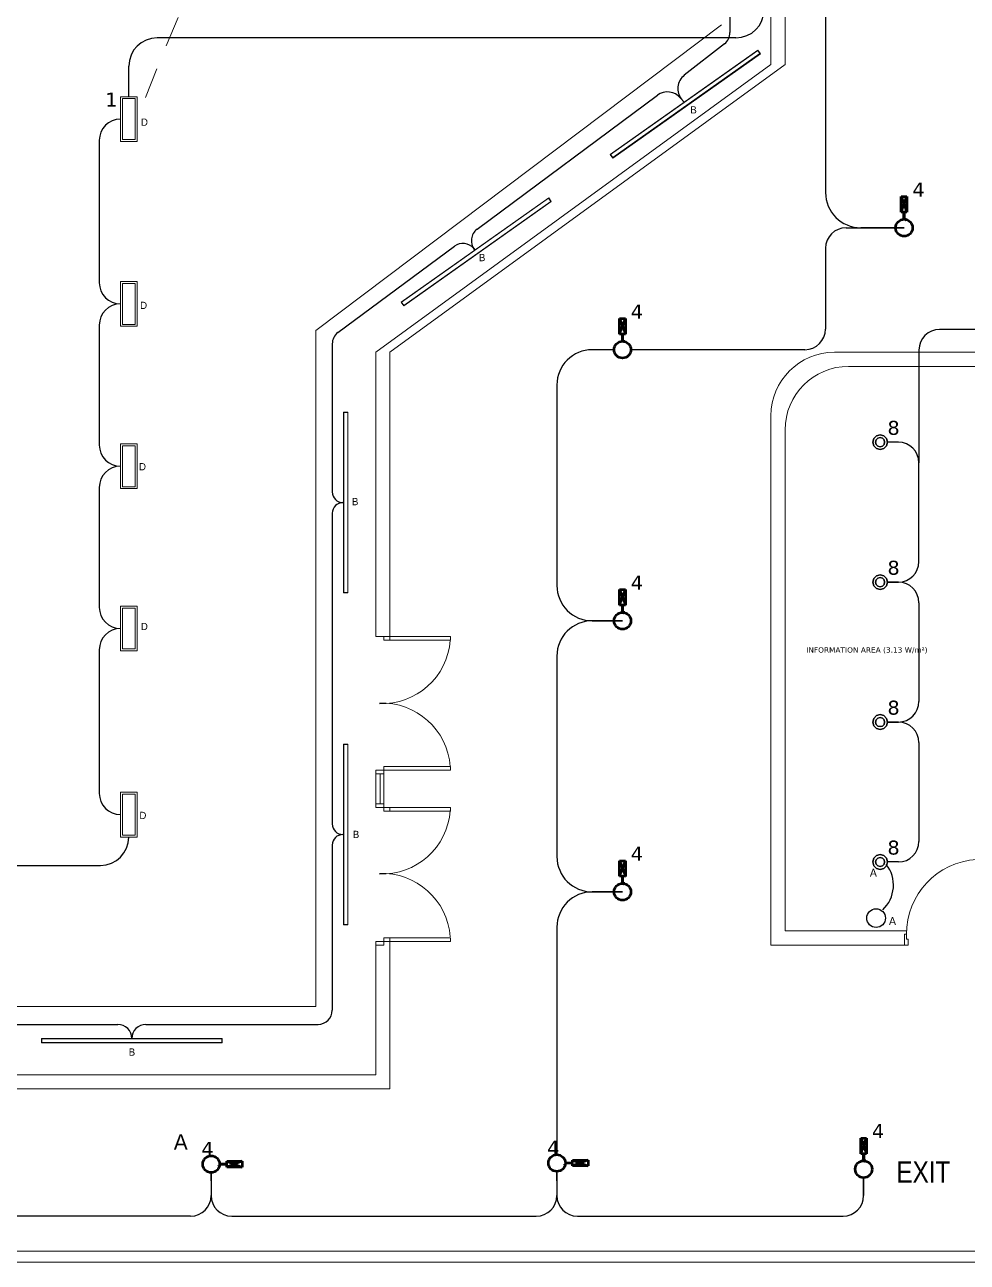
# Model space of a CAD drawing. Header units: inches. Extents: x -2 to 2474, y 1 to 287.
# Drawn here: x 64.05 to 86.95, y 109.57 to 139.63 of the extents above; entities that cross this region are included whole.
import ezdxf

# ---------------------------------------------------------------- set-up
doc = ezdxf.new("R2010")
doc.units = ezdxf.units.IN
doc.header["$MEASUREMENT"] = 0
doc.linetypes.add('JIS_02_0.7', pattern=[1.35, 0.75, -0.6])
for name, color, linetype in [('0.25', 4, 'Continuous'), ('FLORESCENT', 2, 'Continuous'), ('PDF_0', 7, 'Continuous'), ('PDF_Text', 7, 'Continuous')]:
    doc.layers.add(name, color=color, linetype=linetype)
doc.layers.add('BORDER', color=30, linetype='Continuous', lineweight=50)
for name, color, linetype, true_color in [('DLX_CALC', 3, 'Continuous', 0x00ff00), ('DLX_DESC', 7, 'Continuous', 0x969696), ('DLX_LUM', 7, 'Continuous', 0xffd400), ('DLX_LUMKEY_IDX', 7, 'Continuous', 0x969696)]:
    doc.layers.add(name, color=color, linetype=linetype, true_color=true_color)
doc.styles.add('PDF Arial Narrow', font='ARIALN.TTF')
doc.styles.add('TableTextStyle', font='')
doc.styles.get('TableTextStyle').set_extended_font_data('VERDANA.TTF')

msp = doc.modelspace()

# ---------------------------------------------------------------- linework, layer by layer
at = {"lineweight": 5}
for p, q in [((82.1767, 138.67171), (82.1767, 157.30224)), ((82.51964, 138.67171), (82.51964, 156.9593)), ((80.9764, 139.63446), (71.1171, 132.2049)), ((82.1767, 138.67171), (72.5743, 131.67715)), ((82.51964, 138.67171), (72.91725, 131.67715)), ((71.1171, 132.2049), (71.1171, 115.77976)), ((72.5743, 131.67715), (72.5743, 124.7719)), ((72.91725, 131.67715), (72.91725, 124.68306)), ((83.71994, 131.67715), (87.32084, 131.67715)), ((84.06289, 131.3342), (84.92024, 131.3342)), ((84.92024, 131.3342), (87.32084, 131.3342)), ((82.1767, 124.47535), (82.1767, 130.1339)), ((82.51964, 117.61649), (82.51964, 129.79096)), ((72.5743, 124.7719), (72.5743, 124.86075)), ((82.1767, 124.47535), (82.1767, 117.27355)), ((72.91725, 123.14831), (72.91725, 123.14383)), ((72.5743, 120.61405), (72.5743, 121.52025)), ((72.5743, 121.52025), (72.5743, 120.61405)), ((72.91725, 120.61405), (72.91725, 120.5252)), ((72.91725, 119.00822), (72.91725, 119.00375)), ((82.51964, 117.61649), (85.47422, 117.61649)), ((72.5743, 117.36239), (72.5743, 117.27355)), ((72.76976, 117.27355), (72.5743, 117.27355)), ((72.5743, 117.27355), (72.5743, 114.12002)), ((72.91725, 117.45123), (72.91725, 113.77708)), ((82.1767, 117.27355), (85.50845, 117.27355)), ((85.4196, 117.54008), (85.47317, 117.54008)), ((71.1171, 115.77976), (46.19618, 115.77976)), ((72.5743, 114.12002), (44.89839, 114.12002)), ((44.55544, 113.77708), (72.91725, 113.77708)), ((85.40717, 109.56671), (109.11051, 109.56671))]:
    msp.add_line(p, q, dxfattribs=at)
for centre in [(83.71994, 130.1339), (84.06289, 129.79096)]:
    msp.add_arc(centre, 1.54324, 90, 180, dxfattribs=at)
at = {"layer": '0.25'}
for p, q in [((81.18045, 142.62154), (81.18045, 139.443)), ((83.50155, 140.12972), (83.50155, 135.55992)), ((81.32633, 139.31609), (67.25983, 139.31609)), ((81.04897, 139.17301), (80.07065, 138.40677)), ((66.57395, 137.88653), (66.57395, 138.63021)), ((75.03455, 134.66537), (79.41767, 137.92166)), ((80.06448, 137.75049), (79.98173, 137.85175)), ((80.06448, 137.75049), (80.00576, 137.82235)), ((65.8572, 136.82683), (65.8572, 133.36654)), ((84.00155, 134.70256), (85.41079, 134.70256)), ((85.41079, 134.70256), (84.35891, 134.70256)), ((71.65522, 132.1548), (74.48339, 134.2559)), ((74.98428, 134.15991), (74.95344, 134.19764)), ((74.98428, 134.15991), (74.97353, 134.17305)), ((83.50155, 134.20256), (83.50155, 132.23967)), ((65.8572, 132.33771), (65.8572, 129.4227)), ((87.32084, 132.23117), (86.27203, 132.23117)), ((71.51679, 131.87951), (71.51679, 128.28213)), ((78.363, 131.73967), (77.83273, 131.73967)), ((83.00155, 131.73967), (78.77317, 131.73967)), ((85.77203, 131.73117), (85.77203, 128.9913)), ((76.97537, 130.88231), (76.97537, 126.00997)), ((85.27203, 129.4913), (85.00694, 129.4913)), ((85.77203, 126.59159), (85.77203, 128.9913)), ((65.8572, 128.39387), (65.8572, 125.47885)), ((71.79254, 128.02492), (71.774, 128.02492)), ((71.51679, 127.76771), (71.51679, 120.21694)), ((85.00694, 126.09159), (85.27203, 126.09159)), ((85.27203, 126.09159), (85.00694, 126.09159)), ((85.77203, 125.59159), (85.77203, 123.19188)), ((77.83273, 125.15262), (78.56808, 125.15262)), ((78.56808, 125.15262), (77.83273, 125.15262)), ((65.8572, 124.45003), (65.8572, 120.95887)), ((76.97537, 124.29526), (76.97537, 119.42292)), ((85.00694, 122.69188), (85.27203, 122.69188)), ((85.27203, 122.69188), (85.00694, 122.69188)), ((85.77203, 122.19188), (85.77203, 119.79216)), ((66.57395, 119.89507), (66.57395, 119.89507)), ((71.51679, 119.70253), (71.51679, 115.68893)), ((71.79254, 119.95974), (71.774, 119.95974)), ((71.79254, 119.95974), (71.774, 119.95974)), ((59.42223, 119.20918), (65.88806, 119.20918)), ((85.27203, 119.29216), (85.00694, 119.29216)), ((77.83273, 118.56556), (78.56808, 118.56556)), ((78.56808, 118.56556), (77.83273, 118.56556)), ((76.97537, 117.70821), (76.97537, 112.18248)), ((58.99958, 115.34599), (66.30512, 115.34599)), ((66.99101, 115.34599), (71.17385, 115.34599)), ((66.64806, 115.00305), (66.64806, 115.00305)), ((66.64806, 115.00305), (66.64806, 115.00305)), ((68.57437, 111.54464), (68.57437, 111.745)), ((68.57437, 111.745), (68.57437, 111.54464)), ((68.57437, 111.745), (68.57437, 111.18728)), ((76.97537, 111.54464), (76.97537, 111.77232)), ((76.97537, 111.77232), (76.97537, 111.18728)), ((76.97537, 111.77232), (76.97537, 111.18728)), ((84.42798, 111.18728), (84.42798, 111.62114)), ((84.42798, 111.62114), (84.42798, 111.18728)), ((68.07437, 110.68728), (59.38774, 110.68728)), ((69.07437, 110.68728), (76.47537, 110.68728)), ((77.47537, 110.68728), (83.92798, 110.68728))]:
    msp.add_line(p, q, dxfattribs=at)
at = {"layer": '0.25', "linetype": 'JIS_02_0.7', "lineweight": 9}
msp.add_arc((120.01738, 117.37642), 56.86131, 130.915775, 159.444502, dxfattribs=at)
at = {"layer": '0.25'}
for centre, radius, start, end in [((81.32633, 140.00198), 0.68589, 270, 0), ((67.25983, 138.63021), 0.68589, 90, 180), ((80.83751, 139.443), 0.34294, 308.068764, 0), ((80.3244, 138.08278), 0.41153, 128.068764, 219.259638), ((79.66309, 137.59132), 0.41153, 39.259638, 126.609322), ((66.37161, 136.82683), 0.51441, 90, 180), ((84.35891, 135.55992), 0.85736, 180, 270), ((75.23907, 134.39008), 0.34294, 126.609322, 219.259638), ((84.00155, 134.20256), 0.5, 90, 180), ((74.68791, 133.98061), 0.34294, 39.259638, 126.609322), ((66.37161, 133.36654), 0.51441, 180, 270), ((66.37161, 132.33771), 0.51441, 90, 180), ((71.85973, 131.87951), 0.34294, 126.609322, 180), ((83.00155, 132.23967), 0.5, 270, 0), ((86.27203, 131.73117), 0.5, 90, 180), ((77.83273, 130.88231), 0.85736, 90, 180), ((66.37161, 129.4227), 0.51441, 180, 270), ((85.27203, 128.9913), 0.5, 0, 90), ((66.37161, 128.39387), 0.51441, 90, 180), ((71.774, 128.28213), 0.25721, 180, 270), ((71.774, 127.76771), 0.25721, 90, 180), ((85.27203, 126.59159), 0.5, 270, 0), ((77.83273, 126.00997), 0.85736, 180, 270), ((85.27203, 125.59159), 0.5, 0, 90), ((66.37161, 125.47885), 0.51441, 180, 270), ((77.83273, 124.29526), 0.85736, 90, 180), ((66.37161, 124.45003), 0.51441, 90, 180), ((85.27203, 123.19188), 0.5, 270, 0), ((85.27203, 122.19188), 0.5, 0, 90), ((66.37161, 120.95887), 0.51441, 180, 270), ((71.774, 120.21694), 0.25721, 180, 270), ((65.88806, 119.89507), 0.68589, 270, 0), ((71.774, 119.70253), 0.25721, 90, 180), ((85.27203, 119.79216), 0.5, 270, 0), ((77.83273, 119.42292), 0.85736, 180, 270), ((77.83273, 117.70821), 0.85736, 90, 180), ((71.17385, 115.68893), 0.34294, 270, 0), ((66.30512, 115.00305), 0.34294, 0, 90), ((66.99101, 115.00305), 0.34294, 90, 180), ((68.07437, 111.18728), 0.5, 270, 0), ((69.07437, 111.18728), 0.5, 180, 270), ((76.47537, 111.18728), 0.5, 270, 0), ((77.47537, 111.18728), 0.5, 180, 270), ((83.92798, 111.18728), 0.5, 270, 0)]:
    msp.add_arc(centre, radius, start, end, dxfattribs=at)
at = {"layer": 'BORDER', "color": 2}
for p, q in [((85.34067, 135.08104), (85.34067, 135.45859)), ((85.34067, 135.45859), (85.48092, 135.45859)), ((85.34067, 135.08104), (85.48092, 135.45859)), ((85.34067, 135.45859), (85.48092, 135.08038)), ((85.48092, 135.45859), (85.48092, 135.08038)), ((85.40796, 135.08054), (85.34067, 135.08104)), ((85.40796, 134.93724), (85.40796, 135.08054)), ((85.41389, 135.08058), (85.41363, 134.93721)), ((85.48092, 135.08038), (85.41389, 135.08058)), ((85.38717, 134.93723), (85.43442, 134.93724)), ((85.39189, 134.92591), (85.38717, 134.92591)), ((85.39189, 134.90677), (85.39189, 134.92591)), ((85.43442, 134.92591), (85.4297, 134.92591)), ((85.4297, 134.92591), (85.4297, 134.90677)), ((85.43442, 134.93724), (85.43442, 134.92591)), ((85.44575, 134.88999), (85.43443, 134.88999)), ((78.49796, 132.11815), (78.49796, 132.4957)), ((78.49796, 132.4957), (78.6382, 132.4957)), ((78.49796, 132.11815), (78.6382, 132.4957)), ((78.49796, 132.4957), (78.6382, 132.11749)), ((78.6382, 132.4957), (78.6382, 132.11749)), ((78.56524, 132.11765), (78.49796, 132.11815)), ((78.56525, 131.97434), (78.56524, 132.11765)), ((78.57117, 132.11768), (78.57092, 131.97432)), ((78.6382, 132.11749), (78.57117, 132.11768)), ((78.54446, 131.97434), (78.59171, 131.97435)), ((78.54918, 131.96302), (78.54446, 131.96302)), ((78.54918, 131.94388), (78.54918, 131.96302)), ((78.59171, 131.96302), (78.58698, 131.96302)), ((78.58698, 131.96302), (78.58698, 131.94388)), ((78.59171, 131.97435), (78.59171, 131.96302)), ((78.60303, 131.92709), (78.59171, 131.92709)), ((78.49796, 125.53109), (78.49796, 125.90865)), ((78.49796, 125.90865), (78.6382, 125.90865)), ((78.49796, 125.53109), (78.6382, 125.90865)), ((78.49796, 125.90865), (78.6382, 125.53044)), ((78.6382, 125.90865), (78.6382, 125.53044)), ((78.56524, 125.5306), (78.49796, 125.53109)), ((78.54446, 125.38729), (78.59171, 125.3873)), ((78.56525, 125.38729), (78.56524, 125.5306)), ((78.57117, 125.53063), (78.57092, 125.38727)), ((78.6382, 125.53044), (78.57117, 125.53063)), ((78.59171, 125.3873), (78.59171, 125.37597)), ((78.54918, 125.37597), (78.54446, 125.37597)), ((78.54918, 125.35683), (78.54918, 125.37597)), ((78.59171, 125.37597), (78.58698, 125.37597)), ((78.58698, 125.37597), (78.58698, 125.35683)), ((78.60303, 125.34004), (78.59171, 125.34004)), ((78.49796, 118.94404), (78.49796, 119.3216)), ((78.49796, 119.3216), (78.6382, 119.3216)), ((78.49796, 118.94404), (78.6382, 119.3216)), ((78.49796, 119.3216), (78.6382, 118.94339)), ((78.6382, 119.3216), (78.6382, 118.94339)), ((78.56524, 118.94355), (78.49796, 118.94404)), ((78.54446, 118.80024), (78.59171, 118.80025)), ((78.54918, 118.78892), (78.54446, 118.78892)), ((78.54918, 118.76978), (78.54918, 118.78892)), ((78.56525, 118.80024), (78.56524, 118.94355)), ((78.57117, 118.94358), (78.57092, 118.80022)), ((78.6382, 118.94339), (78.57117, 118.94358)), ((78.59171, 118.78892), (78.58698, 118.78892)), ((78.58698, 118.78892), (78.58698, 118.76978)), ((78.59171, 118.80025), (78.59171, 118.78892)), ((78.60303, 118.75299), (78.59171, 118.75299)), ((84.35786, 112.20471), (84.35786, 112.58226)), ((84.35786, 112.58226), (84.4981, 112.58226)), ((84.35786, 112.20471), (84.4981, 112.58226)), ((84.35786, 112.58226), (84.4981, 112.20406)), ((84.4981, 112.58226), (84.4981, 112.20406)), ((84.42514, 112.20421), (84.35786, 112.20471)), ((84.42515, 112.06091), (84.42514, 112.20421)), ((84.43107, 112.20425), (84.43082, 112.06088)), ((84.4981, 112.20406), (84.43107, 112.20425)), ((68.7618, 111.91513), (68.7618, 111.92645)), ((68.77858, 111.96899), (68.79772, 111.96899)), ((68.79772, 111.93119), (68.77858, 111.93119)), ((68.79772, 111.96899), (68.79772, 111.97371)), ((68.79772, 111.92646), (68.79772, 111.93119)), ((68.80905, 111.92646), (68.79772, 111.92646)), ((68.95239, 111.94699), (68.80902, 111.94725)), ((68.80904, 111.97371), (68.80905, 111.92646)), ((68.80905, 111.95292), (68.95235, 111.95293)), ((69.3304, 112.02021), (68.95219, 111.87997)), ((68.95219, 111.87997), (68.95239, 111.94699)), ((69.3304, 111.87997), (68.95219, 111.87997)), ((68.95235, 111.95293), (68.95285, 112.02021)), ((68.95285, 112.02021), (69.3304, 112.02021)), ((68.95285, 112.02021), (69.3304, 111.87997)), ((69.3304, 112.02021), (69.3304, 111.87997)), ((77.1628, 111.94245), (77.1628, 111.95377)), ((77.17958, 111.9963), (77.19872, 111.9963)), ((77.19872, 111.9585), (77.17958, 111.9585)), ((77.19872, 111.9963), (77.19872, 112.00103)), ((77.19872, 111.95377), (77.19872, 111.9585)), ((77.21005, 111.95377), (77.19872, 111.95377)), ((77.35339, 111.97431), (77.21002, 111.97456)), ((77.21004, 112.00103), (77.21005, 111.95377)), ((77.21005, 111.98023), (77.35335, 111.98024)), ((77.7314, 112.04752), (77.35319, 111.90728)), ((77.35319, 111.90728), (77.35339, 111.97431)), ((77.7314, 111.90728), (77.35319, 111.90728)), ((77.35335, 111.98024), (77.35385, 112.04752)), ((77.35385, 112.04752), (77.7314, 112.04752)), ((77.35385, 112.04752), (77.7314, 111.90728)), ((77.7314, 112.04752), (77.7314, 111.90728)), ((84.40435, 112.0609), (84.45161, 112.06091)), ((84.40908, 112.04958), (84.40435, 112.04958)), ((84.40908, 112.03044), (84.40908, 112.04958)), ((84.45161, 112.04958), (84.44688, 112.04958)), ((84.44688, 112.04958), (84.44688, 112.03044)), ((84.45161, 112.06091), (84.45161, 112.04958)), ((84.46293, 112.01366), (84.45161, 112.01366))]:
    msp.add_line(p, q, dxfattribs=at)
for centre in [(85.41079, 134.70256), (78.56808, 131.73967), (78.56808, 125.15262), (78.56808, 118.56556), (68.57437, 111.95009), (76.97537, 111.9774), (84.42798, 111.82623)]:
    msp.add_circle(centre, 0.20508, dxfattribs=at)
at = {"layer": 'Defpoints', "color": 3, "transparency": 33554585}
msp.add_circle((84.7306, 117.92901), 0.22679, dxfattribs=at)
at = {"layer": 'DLX_CALC', "transparency": 33554585}
msp.add_arc((84.33262, 118.72772), 0.81995, 312.97818, 38.173948, dxfattribs=at)
at = {"layer": 'DLX_LUM', "lineweight": 5, "transparency": 33554585}
for points in [[(66.41962, 136.84398, 0), (66.72141, 136.84398, 0)], [(66.72141, 136.84398, 0), (66.41962, 136.84398, 0)], [(66.41962, 132.35486, 0), (66.72141, 132.35486, 0)], [(66.72141, 132.35486, 0), (66.41962, 132.35486, 0)], [(66.41962, 128.41102, 0), (66.72141, 128.41102, 0)], [(66.72141, 128.41102, 0), (66.41962, 128.41102, 0)], [(66.41962, 124.46717, 0), (66.72141, 124.46717, 0)], [(66.72141, 124.46717, 0), (66.41962, 124.46717, 0)], [(66.41962, 119.94308, 0), (66.72141, 119.94308, 0)], [(66.72141, 119.94308, 0), (66.41962, 119.94308, 0)]]:
    msp.add_polyline3d(points, dxfattribs=at)
at = {"layer": 'DLX_LUM'}
for points in [[(84.7376, 129.6468, 0), (84.67188, 129.58108, 0)], [(84.67188, 129.58108, 0), (84.7376, 129.6468, 0)], [(84.67188, 129.58108, 0), (84.7376, 129.6468, 0)], [(84.7376, 129.6468, 0), (84.67188, 129.58108, 0)], [(84.82738, 129.67086, 0), (84.7376, 129.6468, 0)], [(84.7376, 129.6468, 0), (84.82738, 129.67086, 0)], [(84.7376, 129.6468, 0), (84.82738, 129.67086, 0)], [(84.82738, 129.67086, 0), (84.7376, 129.6468, 0)], [(84.7376, 129.6468, 0), (84.7376, 129.6468, 0)], [(84.7376, 129.6468, 0), (84.7376, 129.6468, 0)], [(84.82738, 129.60281, 0), (84.77162, 129.58787, 0)], [(84.77162, 129.58787, 0), (84.82738, 129.60281, 0)], [(84.91716, 129.6468, 0), (84.82738, 129.67086, 0)], [(84.82738, 129.67086, 0), (84.82738, 129.67086, 0)], [(84.82738, 129.67086, 0), (84.91716, 129.6468, 0)], [(84.82738, 129.67086, 0), (84.82738, 129.67086, 0)], [(84.82738, 129.67086, 0), (84.91716, 129.6468, 0)], [(84.91716, 129.6468, 0), (84.82738, 129.67086, 0)], [(84.88314, 129.58787, 0), (84.82738, 129.60281, 0)], [(84.82738, 129.60281, 0), (84.88314, 129.58787, 0)], [(84.98288, 129.58108, 0), (84.91716, 129.6468, 0)], [(84.91716, 129.6468, 0), (84.91716, 129.6468, 0)], [(84.91716, 129.6468, 0), (84.98288, 129.58108, 0)], [(84.91716, 129.6468, 0), (84.91716, 129.6468, 0)], [(84.91716, 129.6468, 0), (84.98288, 129.58108, 0)], [(84.98288, 129.58108, 0), (84.91716, 129.6468, 0)], [(84.67188, 129.58108, 0), (84.64782, 129.4913, 0)], [(84.64782, 129.4913, 0), (84.67188, 129.58108, 0)], [(84.64782, 129.4913, 0), (84.67188, 129.58108, 0)], [(84.67188, 129.58108, 0), (84.64782, 129.4913, 0)], [(84.64782, 129.4913, 0), (84.64782, 129.4913, 0)], [(84.64782, 129.4913, 0), (84.67188, 129.40152, 0)], [(84.67188, 129.40152, 0), (84.64782, 129.4913, 0)], [(84.64782, 129.4913, 0), (84.64782, 129.4913, 0)], [(84.67188, 129.40152, 0), (84.64782, 129.4913, 0)], [(84.64782, 129.4913, 0), (84.67188, 129.40152, 0)], [(84.67188, 129.58108, 0), (84.67188, 129.58108, 0)], [(84.67188, 129.58108, 0), (84.67188, 129.58108, 0)], [(84.67188, 129.40152, 0), (84.67188, 129.40152, 0)], [(84.67188, 129.40152, 0), (84.7376, 129.3358, 0)], [(84.7376, 129.3358, 0), (84.67188, 129.40152, 0)], [(84.67188, 129.40152, 0), (84.67188, 129.40152, 0)], [(84.7376, 129.3358, 0), (84.67188, 129.40152, 0)], [(84.67188, 129.40152, 0), (84.7376, 129.3358, 0)], [(84.73081, 129.54706, 0), (84.71587, 129.4913, 0)], [(84.71587, 129.4913, 0), (84.73081, 129.54706, 0)], [(84.71587, 129.4913, 0), (84.73081, 129.43555, 0)], [(84.73081, 129.43555, 0), (84.71587, 129.4913, 0)], [(84.77162, 129.58787, 0), (84.73081, 129.54706, 0)], [(84.73081, 129.54706, 0), (84.77162, 129.58787, 0)], [(84.73081, 129.43555, 0), (84.77162, 129.39473, 0)], [(84.77162, 129.39473, 0), (84.73081, 129.43555, 0)], [(84.7376, 129.3358, 0), (84.7376, 129.3358, 0)], [(84.7376, 129.3358, 0), (84.82738, 129.31174, 0)], [(84.82738, 129.31174, 0), (84.7376, 129.3358, 0)], [(84.7376, 129.3358, 0), (84.7376, 129.3358, 0)], [(84.82738, 129.31174, 0), (84.7376, 129.3358, 0)], [(84.7376, 129.3358, 0), (84.82738, 129.31174, 0)], [(84.77162, 129.39473, 0), (84.82738, 129.37979, 0)], [(84.82738, 129.37979, 0), (84.77162, 129.39473, 0)], [(84.82738, 129.37979, 0), (84.88314, 129.39473, 0)], [(84.88314, 129.39473, 0), (84.82738, 129.37979, 0)], [(84.82738, 129.31174, 0), (84.91716, 129.3358, 0)], [(84.91716, 129.3358, 0), (84.82738, 129.31174, 0)], [(84.91716, 129.3358, 0), (84.82738, 129.31174, 0)], [(84.82738, 129.31174, 0), (84.91716, 129.3358, 0)], [(84.82738, 129.31174, 0), (84.82738, 129.31174, 0)], [(84.82738, 129.31174, 0), (84.82738, 129.31174, 0)], [(84.92395, 129.54706, 0), (84.88314, 129.58787, 0)], [(84.88314, 129.58787, 0), (84.92395, 129.54706, 0)], [(84.88314, 129.39473, 0), (84.92395, 129.43555, 0)], [(84.92395, 129.43555, 0), (84.88314, 129.39473, 0)], [(84.91716, 129.3358, 0), (84.98288, 129.40152, 0)], [(84.98288, 129.40152, 0), (84.91716, 129.3358, 0)], [(84.98288, 129.40152, 0), (84.91716, 129.3358, 0)], [(84.91716, 129.3358, 0), (84.98288, 129.40152, 0)], [(84.91716, 129.3358, 0), (84.91716, 129.3358, 0)], [(84.91716, 129.3358, 0), (84.91716, 129.3358, 0)], [(84.93889, 129.4913, 0), (84.92395, 129.54706, 0)], [(84.92395, 129.54706, 0), (84.93889, 129.4913, 0)], [(84.92395, 129.43555, 0), (84.93889, 129.4913, 0)], [(84.93889, 129.4913, 0), (84.92395, 129.43555, 0)], [(85.00694, 129.4913, 0), (84.98288, 129.58108, 0)], [(84.98288, 129.58108, 0), (84.98288, 129.58108, 0)], [(84.98288, 129.58108, 0), (85.00694, 129.4913, 0)], [(84.98288, 129.58108, 0), (84.98288, 129.58108, 0)], [(84.98288, 129.58108, 0), (85.00694, 129.4913, 0)], [(85.00694, 129.4913, 0), (84.98288, 129.58108, 0)], [(84.98288, 129.40152, 0), (85.00694, 129.4913, 0)], [(85.00694, 129.4913, 0), (84.98288, 129.40152, 0)], [(85.00694, 129.4913, 0), (84.98288, 129.40152, 0)], [(84.98288, 129.40152, 0), (85.00694, 129.4913, 0)], [(84.98288, 129.40152, 0), (84.98288, 129.40152, 0)], [(84.98288, 129.40152, 0), (84.98288, 129.40152, 0)], [(85.00694, 129.4913, 0), (85.00694, 129.4913, 0)], [(85.00694, 129.4913, 0), (85.00694, 129.4913, 0)], [(84.67188, 126.18137, 0), (84.64782, 126.09159, 0)], [(84.64782, 126.09159, 0), (84.67188, 126.18137, 0)], [(84.64782, 126.09159, 0), (84.67188, 126.18137, 0)], [(84.67188, 126.18137, 0), (84.64782, 126.09159, 0)], [(84.64782, 126.09159, 0), (84.64782, 126.09159, 0)], [(84.64782, 126.09159, 0), (84.67188, 126.0018, 0)], [(84.67188, 126.0018, 0), (84.64782, 126.09159, 0)], [(84.64782, 126.09159, 0), (84.64782, 126.09159, 0)], [(84.67188, 126.0018, 0), (84.64782, 126.09159, 0)], [(84.64782, 126.09159, 0), (84.67188, 126.0018, 0)], [(84.7376, 126.24708, 0), (84.67188, 126.18137, 0)], [(84.67188, 126.18137, 0), (84.7376, 126.24708, 0)], [(84.67188, 126.18137, 0), (84.7376, 126.24708, 0)], [(84.7376, 126.24708, 0), (84.67188, 126.18137, 0)], [(84.67188, 126.18137, 0), (84.67188, 126.18137, 0)], [(84.67188, 126.18137, 0), (84.67188, 126.18137, 0)], [(84.67188, 126.0018, 0), (84.67188, 126.0018, 0)], [(84.67188, 126.0018, 0), (84.7376, 125.93609, 0)], [(84.7376, 125.93609, 0), (84.67188, 126.0018, 0)], [(84.67188, 126.0018, 0), (84.67188, 126.0018, 0)], [(84.7376, 125.93609, 0), (84.67188, 126.0018, 0)], [(84.67188, 126.0018, 0), (84.7376, 125.93609, 0)], [(84.73081, 126.14734, 0), (84.71587, 126.09159, 0)], [(84.71587, 126.09159, 0), (84.73081, 126.14734, 0)], [(84.71587, 126.09159, 0), (84.73081, 126.03583, 0)], [(84.73081, 126.03583, 0), (84.71587, 126.09159, 0)], [(84.77162, 126.18816, 0), (84.73081, 126.14734, 0)], [(84.73081, 126.14734, 0), (84.77162, 126.18816, 0)], [(84.73081, 126.03583, 0), (84.77162, 125.99501, 0)], [(84.77162, 125.99501, 0), (84.73081, 126.03583, 0)], [(84.82738, 126.27115, 0), (84.7376, 126.24708, 0)], [(84.7376, 126.24708, 0), (84.82738, 126.27115, 0)], [(84.7376, 126.24708, 0), (84.82738, 126.27115, 0)], [(84.82738, 126.27115, 0), (84.7376, 126.24708, 0)], [(84.7376, 126.24708, 0), (84.7376, 126.24708, 0)], [(84.7376, 126.24708, 0), (84.7376, 126.24708, 0)], [(84.82738, 126.2031, 0), (84.77162, 126.18816, 0)], [(84.77162, 126.18816, 0), (84.82738, 126.2031, 0)], [(84.77162, 125.99501, 0), (84.82738, 125.98007, 0)], [(84.82738, 125.98007, 0), (84.77162, 125.99501, 0)], [(84.91716, 126.24708, 0), (84.82738, 126.27115, 0)], [(84.82738, 126.27115, 0), (84.82738, 126.27115, 0)], [(84.82738, 126.27115, 0), (84.91716, 126.24708, 0)], [(84.82738, 126.27115, 0), (84.82738, 126.27115, 0)], [(84.82738, 126.27115, 0), (84.91716, 126.24708, 0)], [(84.91716, 126.24708, 0), (84.82738, 126.27115, 0)], [(84.88314, 126.18816, 0), (84.82738, 126.2031, 0)], [(84.82738, 126.2031, 0), (84.88314, 126.18816, 0)], [(84.82738, 125.98007, 0), (84.88314, 125.99501, 0)], [(84.88314, 125.99501, 0), (84.82738, 125.98007, 0)], [(84.92395, 126.14734, 0), (84.88314, 126.18816, 0)], [(84.88314, 126.18816, 0), (84.92395, 126.14734, 0)], [(84.88314, 125.99501, 0), (84.92395, 126.03583, 0)], [(84.92395, 126.03583, 0), (84.88314, 125.99501, 0)], [(84.98288, 126.18137, 0), (84.91716, 126.24708, 0)], [(84.91716, 126.24708, 0), (84.91716, 126.24708, 0)], [(84.91716, 126.24708, 0), (84.98288, 126.18137, 0)], [(84.91716, 126.24708, 0), (84.91716, 126.24708, 0)], [(84.91716, 126.24708, 0), (84.98288, 126.18137, 0)], [(84.98288, 126.18137, 0), (84.91716, 126.24708, 0)], [(84.91716, 125.93609, 0), (84.98288, 126.0018, 0)], [(84.98288, 126.0018, 0), (84.91716, 125.93609, 0)], [(84.98288, 126.0018, 0), (84.91716, 125.93609, 0)], [(84.91716, 125.93609, 0), (84.98288, 126.0018, 0)], [(84.93889, 126.09159, 0), (84.92395, 126.14734, 0)], [(84.92395, 126.14734, 0), (84.93889, 126.09159, 0)], [(84.92395, 126.03583, 0), (84.93889, 126.09159, 0)], [(84.93889, 126.09159, 0), (84.92395, 126.03583, 0)], [(85.00694, 126.09159, 0), (84.98288, 126.18137, 0)], [(84.98288, 126.18137, 0), (84.98288, 126.18137, 0)], [(84.98288, 126.18137, 0), (85.00694, 126.09159, 0)], [(84.98288, 126.18137, 0), (84.98288, 126.18137, 0)], [(84.98288, 126.18137, 0), (85.00694, 126.09159, 0)], [(85.00694, 126.09159, 0), (84.98288, 126.18137, 0)], [(84.98288, 126.0018, 0), (85.00694, 126.09159, 0)], [(85.00694, 126.09159, 0), (84.98288, 126.0018, 0)], [(85.00694, 126.09159, 0), (84.98288, 126.0018, 0)], [(84.98288, 126.0018, 0), (85.00694, 126.09159, 0)], [(84.98288, 126.0018, 0), (84.98288, 126.0018, 0)], [(84.98288, 126.0018, 0), (84.98288, 126.0018, 0)], [(85.00694, 126.09159, 0), (85.00694, 126.09159, 0)], [(85.00694, 126.09159, 0), (85.00694, 126.09159, 0)], [(84.7376, 125.93609, 0), (84.7376, 125.93609, 0)], [(84.7376, 125.93609, 0), (84.82738, 125.91202, 0)], [(84.82738, 125.91202, 0), (84.7376, 125.93609, 0)], [(84.7376, 125.93609, 0), (84.7376, 125.93609, 0)], [(84.82738, 125.91202, 0), (84.7376, 125.93609, 0)], [(84.7376, 125.93609, 0), (84.82738, 125.91202, 0)], [(84.82738, 125.91202, 0), (84.91716, 125.93609, 0)], [(84.91716, 125.93609, 0), (84.82738, 125.91202, 0)], [(84.91716, 125.93609, 0), (84.82738, 125.91202, 0)], [(84.82738, 125.91202, 0), (84.91716, 125.93609, 0)], [(84.82738, 125.91202, 0), (84.82738, 125.91202, 0)], [(84.82738, 125.91202, 0), (84.82738, 125.91202, 0)], [(84.91716, 125.93609, 0), (84.91716, 125.93609, 0)], [(84.91716, 125.93609, 0), (84.91716, 125.93609, 0)], [(84.67188, 122.78166, 0), (84.64782, 122.69188, 0)], [(84.64782, 122.69188, 0), (84.67188, 122.78166, 0)], [(84.64782, 122.69188, 0), (84.67188, 122.78166, 0)], [(84.67188, 122.78166, 0), (84.64782, 122.69188, 0)], [(84.64782, 122.69188, 0), (84.64782, 122.69188, 0)], [(84.64782, 122.69188, 0), (84.67188, 122.6021, 0)], [(84.67188, 122.6021, 0), (84.64782, 122.69188, 0)], [(84.64782, 122.69188, 0), (84.64782, 122.69188, 0)], [(84.67188, 122.6021, 0), (84.64782, 122.69188, 0)], [(84.64782, 122.69188, 0), (84.67188, 122.6021, 0)], [(84.7376, 122.84738, 0), (84.67188, 122.78166, 0)], [(84.67188, 122.78166, 0), (84.7376, 122.84738, 0)], [(84.67188, 122.78166, 0), (84.7376, 122.84738, 0)], [(84.7376, 122.84738, 0), (84.67188, 122.78166, 0)], [(84.67188, 122.78166, 0), (84.67188, 122.78166, 0)], [(84.67188, 122.78166, 0), (84.67188, 122.78166, 0)], [(84.73081, 122.74763, 0), (84.71587, 122.69188, 0)], [(84.71587, 122.69188, 0), (84.73081, 122.74763, 0)], [(84.71587, 122.69188, 0), (84.73081, 122.63612, 0)], [(84.73081, 122.63612, 0), (84.71587, 122.69188, 0)], [(84.77162, 122.78845, 0), (84.73081, 122.74763, 0)], [(84.73081, 122.74763, 0), (84.77162, 122.78845, 0)], [(84.82738, 122.87144, 0), (84.7376, 122.84738, 0)], [(84.7376, 122.84738, 0), (84.82738, 122.87144, 0)], [(84.7376, 122.84738, 0), (84.82738, 122.87144, 0)], [(84.82738, 122.87144, 0), (84.7376, 122.84738, 0)], [(84.7376, 122.84738, 0), (84.7376, 122.84738, 0)], [(84.7376, 122.84738, 0), (84.7376, 122.84738, 0)], [(84.82738, 122.80339, 0), (84.77162, 122.78845, 0)], [(84.77162, 122.78845, 0), (84.82738, 122.80339, 0)], [(84.91716, 122.84738, 0), (84.82738, 122.87144, 0)], [(84.82738, 122.87144, 0), (84.82738, 122.87144, 0)], [(84.82738, 122.87144, 0), (84.91716, 122.84738, 0)], [(84.82738, 122.87144, 0), (84.82738, 122.87144, 0)], [(84.82738, 122.87144, 0), (84.91716, 122.84738, 0)], [(84.91716, 122.84738, 0), (84.82738, 122.87144, 0)], [(84.88314, 122.78845, 0), (84.82738, 122.80339, 0)], [(84.82738, 122.80339, 0), (84.88314, 122.78845, 0)], [(84.92395, 122.74763, 0), (84.88314, 122.78845, 0)], [(84.88314, 122.78845, 0), (84.92395, 122.74763, 0)], [(84.98288, 122.78166, 0), (84.91716, 122.84738, 0)], [(84.91716, 122.84738, 0), (84.91716, 122.84738, 0)], [(84.91716, 122.84738, 0), (84.98288, 122.78166, 0)], [(84.91716, 122.84738, 0), (84.91716, 122.84738, 0)], [(84.91716, 122.84738, 0), (84.98288, 122.78166, 0)], [(84.98288, 122.78166, 0), (84.91716, 122.84738, 0)], [(84.93889, 122.69188, 0), (84.92395, 122.74763, 0)], [(84.92395, 122.74763, 0), (84.93889, 122.69188, 0)], [(84.92395, 122.63612, 0), (84.93889, 122.69188, 0)], [(84.93889, 122.69188, 0), (84.92395, 122.63612, 0)], [(85.00694, 122.69188, 0), (84.98288, 122.78166, 0)], [(84.98288, 122.78166, 0), (84.98288, 122.78166, 0)], [(84.98288, 122.78166, 0), (85.00694, 122.69188, 0)], [(84.98288, 122.78166, 0), (84.98288, 122.78166, 0)], [(84.98288, 122.78166, 0), (85.00694, 122.69188, 0)], [(85.00694, 122.69188, 0), (84.98288, 122.78166, 0)], [(84.98288, 122.6021, 0), (85.00694, 122.69188, 0)], [(85.00694, 122.69188, 0), (84.98288, 122.6021, 0)], [(85.00694, 122.69188, 0), (84.98288, 122.6021, 0)], [(84.98288, 122.6021, 0), (85.00694, 122.69188, 0)], [(85.00694, 122.69188, 0), (85.00694, 122.69188, 0)], [(85.00694, 122.69188, 0), (85.00694, 122.69188, 0)], [(84.67188, 122.6021, 0), (84.67188, 122.6021, 0)], [(84.67188, 122.6021, 0), (84.7376, 122.53638, 0)], [(84.7376, 122.53638, 0), (84.67188, 122.6021, 0)], [(84.67188, 122.6021, 0), (84.67188, 122.6021, 0)], [(84.7376, 122.53638, 0), (84.67188, 122.6021, 0)], [(84.67188, 122.6021, 0), (84.7376, 122.53638, 0)], [(84.73081, 122.63612, 0), (84.77162, 122.5953, 0)], [(84.77162, 122.5953, 0), (84.73081, 122.63612, 0)], [(84.7376, 122.53638, 0), (84.7376, 122.53638, 0)], [(84.7376, 122.53638, 0), (84.82738, 122.51232, 0)], [(84.82738, 122.51232, 0), (84.7376, 122.53638, 0)], [(84.7376, 122.53638, 0), (84.7376, 122.53638, 0)], [(84.82738, 122.51232, 0), (84.7376, 122.53638, 0)], [(84.7376, 122.53638, 0), (84.82738, 122.51232, 0)], [(84.77162, 122.5953, 0), (84.82738, 122.58037, 0)], [(84.82738, 122.58037, 0), (84.77162, 122.5953, 0)], [(84.82738, 122.58037, 0), (84.88314, 122.5953, 0)], [(84.88314, 122.5953, 0), (84.82738, 122.58037, 0)], [(84.82738, 122.51232, 0), (84.91716, 122.53638, 0)], [(84.91716, 122.53638, 0), (84.82738, 122.51232, 0)], [(84.91716, 122.53638, 0), (84.82738, 122.51232, 0)], [(84.82738, 122.51232, 0), (84.91716, 122.53638, 0)], [(84.82738, 122.51232, 0), (84.82738, 122.51232, 0)], [(84.82738, 122.51232, 0), (84.82738, 122.51232, 0)], [(84.88314, 122.5953, 0), (84.92395, 122.63612, 0)], [(84.92395, 122.63612, 0), (84.88314, 122.5953, 0)], [(84.91716, 122.53638, 0), (84.98288, 122.6021, 0)], [(84.98288, 122.6021, 0), (84.91716, 122.53638, 0)], [(84.98288, 122.6021, 0), (84.91716, 122.53638, 0)], [(84.91716, 122.53638, 0), (84.98288, 122.6021, 0)], [(84.91716, 122.53638, 0), (84.91716, 122.53638, 0)], [(84.91716, 122.53638, 0), (84.91716, 122.53638, 0)], [(84.98288, 122.6021, 0), (84.98288, 122.6021, 0)], [(84.98288, 122.6021, 0), (84.98288, 122.6021, 0)], [(84.67188, 119.38194, 0), (84.64782, 119.29216, 0)], [(84.64782, 119.29216, 0), (84.67188, 119.38194, 0)], [(84.64782, 119.29216, 0), (84.67188, 119.38194, 0)], [(84.67188, 119.38194, 0), (84.64782, 119.29216, 0)], [(84.7376, 119.44766, 0), (84.67188, 119.38194, 0)], [(84.67188, 119.38194, 0), (84.7376, 119.44766, 0)], [(84.67188, 119.38194, 0), (84.7376, 119.44766, 0)], [(84.7376, 119.44766, 0), (84.67188, 119.38194, 0)], [(84.67188, 119.38194, 0), (84.67188, 119.38194, 0)], [(84.67188, 119.38194, 0), (84.67188, 119.38194, 0)], [(84.77162, 119.38873, 0), (84.73081, 119.34792, 0)], [(84.73081, 119.34792, 0), (84.77162, 119.38873, 0)], [(84.82738, 119.47172, 0), (84.7376, 119.44766, 0)], [(84.7376, 119.44766, 0), (84.82738, 119.47172, 0)], [(84.7376, 119.44766, 0), (84.82738, 119.47172, 0)], [(84.82738, 119.47172, 0), (84.7376, 119.44766, 0)], [(84.7376, 119.44766, 0), (84.7376, 119.44766, 0)], [(84.7376, 119.44766, 0), (84.7376, 119.44766, 0)], [(84.82738, 119.40367, 0), (84.77162, 119.38873, 0)], [(84.77162, 119.38873, 0), (84.82738, 119.40367, 0)], [(84.91716, 119.44766, 0), (84.82738, 119.47172, 0)], [(84.82738, 119.47172, 0), (84.82738, 119.47172, 0)], [(84.82738, 119.47172, 0), (84.91716, 119.44766, 0)], [(84.82738, 119.47172, 0), (84.82738, 119.47172, 0)], [(84.82738, 119.47172, 0), (84.91716, 119.44766, 0)], [(84.91716, 119.44766, 0), (84.82738, 119.47172, 0)], [(84.88314, 119.38873, 0), (84.82738, 119.40367, 0)], [(84.82738, 119.40367, 0), (84.88314, 119.38873, 0)], [(84.92395, 119.34792, 0), (84.88314, 119.38873, 0)], [(84.88314, 119.38873, 0), (84.92395, 119.34792, 0)], [(84.98288, 119.38194, 0), (84.91716, 119.44766, 0)], [(84.91716, 119.44766, 0), (84.91716, 119.44766, 0)], [(84.91716, 119.44766, 0), (84.98288, 119.38194, 0)], [(84.91716, 119.44766, 0), (84.91716, 119.44766, 0)], [(84.91716, 119.44766, 0), (84.98288, 119.38194, 0)], [(84.98288, 119.38194, 0), (84.91716, 119.44766, 0)], [(85.00694, 119.29216, 0), (84.98288, 119.38194, 0)], [(84.98288, 119.38194, 0), (84.98288, 119.38194, 0)], [(84.98288, 119.38194, 0), (85.00694, 119.29216, 0)], [(84.98288, 119.38194, 0), (84.98288, 119.38194, 0)], [(84.98288, 119.38194, 0), (85.00694, 119.29216, 0)], [(85.00694, 119.29216, 0), (84.98288, 119.38194, 0)], [(84.64782, 119.29216, 0), (84.64782, 119.29216, 0)], [(84.64782, 119.29216, 0), (84.67188, 119.20238, 0)], [(84.67188, 119.20238, 0), (84.64782, 119.29216, 0)], [(84.64782, 119.29216, 0), (84.64782, 119.29216, 0)], [(84.67188, 119.20238, 0), (84.64782, 119.29216, 0)], [(84.64782, 119.29216, 0), (84.67188, 119.20238, 0)], [(84.67188, 119.20238, 0), (84.67188, 119.20238, 0)], [(84.67188, 119.20238, 0), (84.7376, 119.13666, 0)], [(84.7376, 119.13666, 0), (84.67188, 119.20238, 0)], [(84.67188, 119.20238, 0), (84.67188, 119.20238, 0)], [(84.7376, 119.13666, 0), (84.67188, 119.20238, 0)], [(84.67188, 119.20238, 0), (84.7376, 119.13666, 0)], [(84.73081, 119.34792, 0), (84.71587, 119.29216, 0)], [(84.71587, 119.29216, 0), (84.73081, 119.34792, 0)], [(84.71587, 119.29216, 0), (84.73081, 119.23641, 0)], [(84.73081, 119.23641, 0), (84.71587, 119.29216, 0)], [(84.73081, 119.23641, 0), (84.77162, 119.19559, 0)], [(84.77162, 119.19559, 0), (84.73081, 119.23641, 0)], [(84.7376, 119.13666, 0), (84.7376, 119.13666, 0)], [(84.7376, 119.13666, 0), (84.82738, 119.1126, 0)], [(84.82738, 119.1126, 0), (84.7376, 119.13666, 0)], [(84.7376, 119.13666, 0), (84.7376, 119.13666, 0)], [(84.82738, 119.1126, 0), (84.7376, 119.13666, 0)], [(84.7376, 119.13666, 0), (84.82738, 119.1126, 0)], [(84.77162, 119.19559, 0), (84.82738, 119.18065, 0)], [(84.82738, 119.18065, 0), (84.77162, 119.19559, 0)], [(84.82738, 119.18065, 0), (84.88314, 119.19559, 0)], [(84.88314, 119.19559, 0), (84.82738, 119.18065, 0)], [(84.82738, 119.1126, 0), (84.91716, 119.13666, 0)], [(84.91716, 119.13666, 0), (84.82738, 119.1126, 0)], [(84.91716, 119.13666, 0), (84.82738, 119.1126, 0)], [(84.82738, 119.1126, 0), (84.91716, 119.13666, 0)], [(84.82738, 119.1126, 0), (84.82738, 119.1126, 0)], [(84.82738, 119.1126, 0), (84.82738, 119.1126, 0)], [(84.88314, 119.19559, 0), (84.92395, 119.23641, 0)], [(84.92395, 119.23641, 0), (84.88314, 119.19559, 0)], [(84.91716, 119.13666, 0), (84.98288, 119.20238, 0)], [(84.98288, 119.20238, 0), (84.91716, 119.13666, 0)], [(84.98288, 119.20238, 0), (84.91716, 119.13666, 0)], [(84.91716, 119.13666, 0), (84.98288, 119.20238, 0)], [(84.91716, 119.13666, 0), (84.91716, 119.13666, 0)], [(84.91716, 119.13666, 0), (84.91716, 119.13666, 0)], [(84.93889, 119.29216, 0), (84.92395, 119.34792, 0)], [(84.92395, 119.34792, 0), (84.93889, 119.29216, 0)], [(84.92395, 119.23641, 0), (84.93889, 119.29216, 0)], [(84.93889, 119.29216, 0), (84.92395, 119.23641, 0)], [(84.98288, 119.20238, 0), (85.00694, 119.29216, 0)], [(85.00694, 119.29216, 0), (84.98288, 119.20238, 0)], [(85.00694, 119.29216, 0), (84.98288, 119.20238, 0)], [(84.98288, 119.20238, 0), (85.00694, 119.29216, 0)], [(84.98288, 119.20238, 0), (84.98288, 119.20238, 0)], [(84.98288, 119.20238, 0), (84.98288, 119.20238, 0)], [(85.00694, 119.29216, 0), (85.00694, 119.29216, 0)], [(85.00694, 119.29216, 0), (85.00694, 119.29216, 0)]]:
    msp.add_polyline3d(points, dxfattribs=at)
at = {"layer": 'FLORESCENT', "lineweight": 5}
for p, q in [((66.37161, 137.88653), (66.37161, 136.79597)), ((66.37161, 137.88653), (66.77628, 137.88653)), ((66.72827, 137.83851), (66.41962, 137.83851)), ((66.41962, 137.83851), (66.41962, 136.84398)), ((66.72827, 136.84398), (66.72827, 137.83851)), ((66.77628, 136.79597), (66.77628, 137.88653)), ((66.41962, 136.84398), (66.72827, 136.84398)), ((66.77628, 136.79597), (66.37161, 136.79597)), ((66.37161, 133.3974), (66.37161, 132.30685)), ((66.37161, 133.3974), (66.77628, 133.3974)), ((66.72827, 133.34939), (66.41962, 133.34939)), ((66.41962, 133.34939), (66.41962, 132.35486)), ((66.72827, 132.35486), (66.72827, 133.34939)), ((66.77628, 132.30685), (66.77628, 133.3974)), ((66.77628, 132.30685), (66.37161, 132.30685)), ((66.41962, 132.35486), (66.72827, 132.35486)), ((66.37161, 129.45356), (66.37161, 128.363)), ((66.37161, 129.45356), (66.77628, 129.45356)), ((66.72827, 129.40555), (66.41962, 129.40555)), ((66.41962, 129.40555), (66.41962, 128.41102)), ((66.72827, 128.41102), (66.72827, 129.40555)), ((66.77628, 128.363), (66.77628, 129.45356)), ((66.41962, 128.41102), (66.72827, 128.41102)), ((66.77628, 128.363), (66.37161, 128.363)), ((71.89886, 125.82966), (71.79254, 125.82966)), ((66.37161, 125.50972), (66.37161, 124.41916)), ((66.37161, 125.50972), (66.77628, 125.50972)), ((66.72827, 125.46171), (66.41962, 125.46171)), ((66.41962, 125.46171), (66.41962, 124.46717)), ((66.72827, 124.46717), (66.72827, 125.46171)), ((66.77628, 124.41916), (66.77628, 125.50972)), ((66.77628, 124.41916), (66.37161, 124.41916)), ((66.41962, 124.46717), (66.72827, 124.46717)), ((66.37161, 120.98563), (66.37161, 119.89507)), ((66.37161, 120.98563), (66.77628, 120.98563)), ((66.72827, 120.93762), (66.41962, 120.93762)), ((66.41962, 120.93762), (66.41962, 119.94308)), ((66.72827, 119.94308), (66.72827, 120.93762)), ((66.77628, 119.89507), (66.77628, 120.98563)), ((66.77628, 119.89507), (66.37161, 119.89507)), ((66.41962, 119.94308), (66.72827, 119.94308)), ((71.89886, 117.76447), (71.79254, 117.76447))]:
    msp.add_line(p, q, dxfattribs=at)
for points in [[(78.27178, 136.48345), (81.85719, 139.01754), (81.91855, 138.93072), (78.33314, 136.39663), (78.27178, 136.48345)], [(73.19158, 132.89286), (76.77698, 135.42695), (76.83834, 135.34014), (73.25294, 132.80605), (73.19158, 132.89286)], [(71.79254, 125.82966), (71.79254, 130.22018), (71.89886, 130.22018), (71.89886, 125.82966), (71.79254, 125.82966)], [(71.79254, 117.76447), (71.79254, 122.155), (71.89886, 122.155), (71.89886, 117.76447), (71.79254, 117.76447)], [(64.4528, 115.00305), (68.84333, 115.00305), (68.84333, 114.89673), (64.4528, 114.89673), (64.4528, 115.00305)]]:
    msp.add_lwpolyline(points, dxfattribs=at)
for points in [[(78.28134, 136.48181), (81.85554, 139.00798), (81.90899, 138.93236), (78.33479, 136.40619)], [(73.20114, 132.89122), (76.77534, 135.41739), (76.82878, 135.34178), (73.25458, 132.81561)], [(71.7994, 125.83651), (71.7994, 130.21332), (71.892, 130.21332), (71.892, 125.83651)], [(71.7994, 117.77133), (71.7994, 122.14814), (71.892, 122.14814), (71.892, 117.77133)], [(64.45966, 114.99619), (68.83647, 114.99619), (68.83647, 114.90359), (64.45966, 114.90359)]]:
    msp.add_lwpolyline(points, close=True, dxfattribs=at)
at = {"layer": 'PDF_0', "lineweight": 5}
for points in [[(72.76976, 124.7719), (72.66315, 124.7719), (72.5743, 124.7719), (72.5743, 124.86075)], [(72.5743, 120.66735), (72.5743, 121.46694)], [(72.5743, 121.4314), (72.76976, 121.4314)], [(72.68091, 120.70289), (72.68091, 121.4314)], [(72.76976, 120.66735), (72.76976, 121.46694)], [(72.5743, 120.70289), (72.76976, 120.70289)], [(57.06036, 109.83324), (66.46582, 109.83324)], [(66.46582, 109.83324), (87.32084, 109.83324)], [(42.08727, 109.56671), (66.46582, 109.56671)], [(66.46582, 109.56671), (85.40717, 109.56671)]]:
    msp.add_lwpolyline(points, dxfattribs=at)
for points in [[(72.76976, 124.68306), (72.76976, 124.7719), (74.3867, 124.7719), (74.3867, 124.68306)], [(72.76976, 121.52025), (72.76976, 121.4314), (72.66315, 121.4314), (72.5743, 121.4314), (72.5743, 121.52025)], [(72.76976, 121.60909), (72.76976, 121.52025), (74.3867, 121.52025), (74.3867, 121.60909)], [(72.76976, 120.70289), (72.76976, 120.61405), (72.66315, 120.61405), (72.5743, 120.61405), (72.5743, 120.70289)], [(72.76976, 120.5252), (72.76976, 120.61405), (74.3867, 120.61405), (74.3867, 120.5252)], [(72.76976, 117.36239), (72.76976, 117.27355), (72.66315, 117.27355), (72.5743, 117.27355), (72.5743, 117.36239)], [(72.76976, 117.45123), (72.76976, 117.36239), (74.3867, 117.36239), (74.3867, 117.45123)], [(85.4196, 117.54008), (85.47291, 117.54008), (85.47291, 117.4157), (85.50845, 117.4157), (85.50845, 117.27355), (85.4196, 117.27355)]]:
    msp.add_lwpolyline(points, close=True, dxfattribs=at)
for centre, radius, start, end in [((72.72533, 124.79856), 1.66137, 267.82471, 355.907325), ((72.72534, 121.49359), 1.66136, 4.108719, 92.186533), ((72.72533, 120.65847), 1.66137, 267.82471, 355.907325), ((87.27444, 117.5537), 1.80132, 93.046897, 180.696151), ((72.72534, 117.35351), 1.66136, 4.108719, 92.186533)]:
    msp.add_arc(centre, radius, start, end, dxfattribs=at)

# ---------------------------------------------------------------- texts
at = {"color": 7, "transparency": 33554585, "char_height": 0.1749, "attachment_point": 1}
for s, insert in [('B', (80.21763, 137.65319)), ('D', (66.86983, 137.35504)), ('B', (75.08108, 134.06441)), ('D', (66.84911, 132.90458)), ('D', (66.82244, 128.98426)), ('B', (71.99604, 128.13476)), ('D', (66.867, 125.10206)), ('D', (66.83189, 120.51155)), ('B', (72.01719, 120.04993)), ('B', (66.57185, 114.76189))]:
    msp.add_mtext_dynamic_manual_height_columns(s, width=0.2521589, gutter_width=0.87431, heights=[0], dxfattribs=dict(at, insert=insert))
at = {"transparency": 33554585, "attachment_point": 1}
for insert, char_height in [((84.57868, 119.12672), 0.19279), ((85.04337, 117.95169), 0.19279), ((67.66728, 112.6784), 0.37802)]:
    msp.add_mtext_dynamic_manual_height_columns('A', width=0.2779477, gutter_width=0.96373, heights=[0], dxfattribs=dict(at, insert=insert, char_height=char_height))
at = {"layer": 'DLX_DESC', "style": 'TableTextStyle'}
msp.add_text('INFORMATION AREA (3.13 W/m²)', height=0.1306643, dxfattribs=at).set_placement((83.03303, 124.37882))
at = {"layer": 'DLX_LUMKEY_IDX', "style": 'TableTextStyle'}
for s, p in [('1', (66.00149, 137.64362)), ('4', (85.61303, 135.45859)), ('4', (78.77032, 132.4957)), ('8', (85.00693, 129.67086)), ('8', (85.00693, 126.27115)), ('4', (78.77032, 125.90864)), ('8', (85.00693, 122.87143)), ('8', (85.00693, 119.47172)), ('4', (78.77032, 119.32159)), ('4', (84.63021, 112.58226)), ('4', (68.33709, 112.14953)), ('4', (76.7381, 112.17684))]:
    msp.add_text(s, height=0.34021, dxfattribs=at).set_placement(p)
at = {"layer": 'PDF_Text', "lineweight": 5, "insert": (85.22465, 111.75988), "char_height": 0.514414, "attachment_point": 4, "style": 'PDF Arial Narrow'}
msp.add_mtext('EXIT', dxfattribs=at)

doc.saveas('drawing.dxf')
